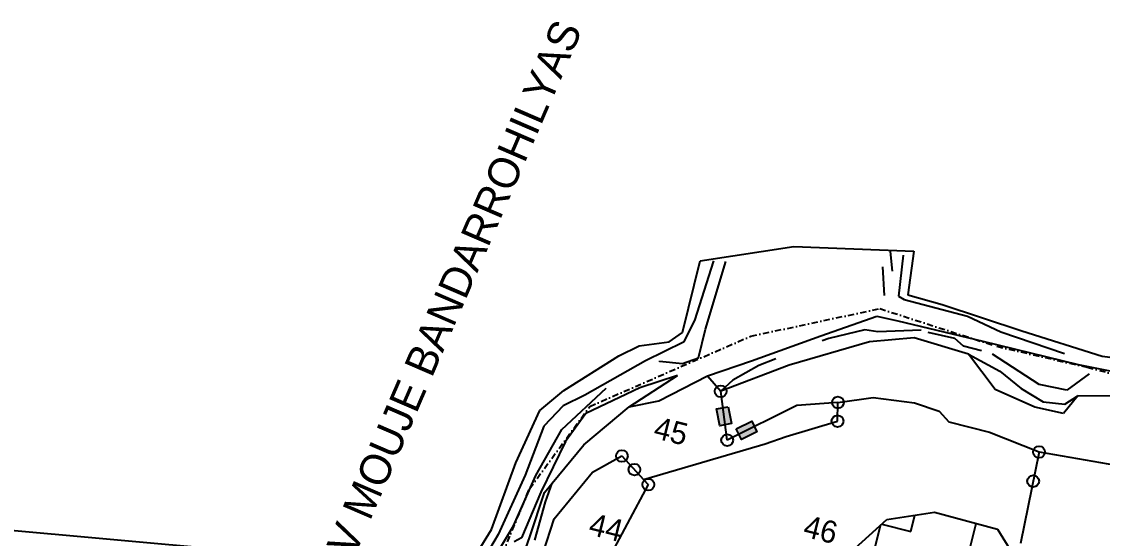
# Model space of a CAD drawing. Header units: metres. Extents: x 312545 to 317295, y 1913851 to 1916479.
# Drawn here: x 313013 to 313891, y 1916059 to 1916479 of the extents above; entities that cross this region are included whole.
import ezdxf

# ---------------------------------------------------------------- set-up
doc = ezdxf.new("R2010")
doc.units = ezdxf.units.M
doc.linetypes.add('DASHDOT', pattern=[1, 0.5, -0.25, 0, -0.25])
for name, color, linetype in [('LINE_WATER', 4, 'Continuous'), ('OFF', 1, 'Continuous'), ('POLY_HATCH', 12, 'Continuous'), ('POLY_PARCEL', 6, 'Continuous'), ('POLY_WATER', 4, 'Continuous'), ('TEXT_MAPOUT', 7, 'Continuous'), ('TEXT_PARCEL', 7, 'Continuous'), ('V_BOUND_STREAM_LINE', 7, 'DASHDOT')]:
    doc.layers.add(name, color=color, linetype=linetype)
doc.styles.add('TEXT_MAP', font='')
doc.styles.get('TEXT_MAP').set_extended_font_data('Kruti Dev 050')

msp = doc.modelspace()

# ---------------------------------------------------------------- hatches: boundary and pattern name
for points in [[(313580.21, 1916150.96), (313589.7, 1916152.68), (313587.21, 1916166.4), (313577.72, 1916164.68)], [(313610.5, 1916145.92), (313606.19, 1916154.55), (313593.71, 1916148.31), (313598.02, 1916139.68)]]:
    msp.add_hatch(color=256).paths.add_polyline_path(points)

# ---------------------------------------------------------------- linework, layer by layer
for points in [[(313587.21, 1916166.4), (313589.7, 1916152.68), (313580.21, 1916150.96), (313577.72, 1916164.68)], [(313593.71, 1916148.31), (313606.19, 1916154.55), (313610.5, 1916145.92), (313598.02, 1916139.68)]]:
    msp.add_lwpolyline(points, close=True)
for centre in [(313581.02, 1916178.92), (313676.23, 1916169.82), (313675.92, 1916154.65), (313586.3, 1916139.21), (313839.58, 1916129.6), (313500.79, 1916126.38), (313510.99, 1916115.32), (313522.24, 1916103.12), (313834.8, 1916105.87)]:
    msp.add_circle(centre, 4.77)
at = {"layer": 'LINE_WATER'}
for p, q in [((313718.7, 1916292.55), (313720.35, 1916276.61)), ((313575.27, 1916284.9), (313559.68, 1916236.54)), ((313568.71, 1916229.35), (313585.15, 1916284.2)), ((313729.11, 1916289.41), (313725.31, 1916256.22)), ((313712.4, 1916280.08), (313713.72, 1916256.59)), ((313725.31, 1916256.22), (313730.12, 1916253.59)), ((313730.12, 1916253.59), (313781.42, 1916239.92)), ((313662.42, 1916223.94), (313707.92, 1916239.83)), ((313707.92, 1916239.83), (313724.81, 1916236.14)), ((313781.42, 1916239.92), (313808.66, 1916227.2)), ((313559.68, 1916236.54), (313550.8, 1916218.94)), ((313562.93, 1916206.03), (313568.71, 1916229.35)), ((313698.02, 1916228.71), (313668.83, 1916221.86)), ((313708.76, 1916227.27), (313698.02, 1916228.71)), ((313743.89, 1916228.53), (313708.76, 1916227.27)), ((313724.81, 1916236.14), (313793.89, 1916219.5)), ((313606, 1916203.64), (313662.42, 1916223.94)), ((313668.83, 1916221.86), (313663.45, 1916219.78)), ((313771.31, 1916221.73), (313749.56, 1916226.56)), ((313778.18, 1916215.55), (313771.31, 1916221.73)), ((313808.66, 1916227.2), (313860.18, 1916209.63)), ((313550.8, 1916218.94), (313519.96, 1916203.63)), ((313792.95, 1916211.89), (313778.18, 1916215.55)), ((313793.89, 1916219.5), (313871.36, 1916200.79)), ((313519.96, 1916203.63), (313470.68, 1916175.78)), ((313531.01, 1916202.98), (313531.46, 1916203.29)), ((313531.46, 1916203.29), (313550.1, 1916201.55)), ((313550.1, 1916201.55), (313562.93, 1916206.03)), ((313570.28, 1916191.46), (313606, 1916203.64)), ((313625.92, 1916205.29), (313611.95, 1916199.9)), ((313782.39, 1916209.02), (313807.69, 1916195.33)), ((313839.61, 1916184.45), (313801.79, 1916209.14)), ((313611.95, 1916199.9), (313590.98, 1916188.04)), ((313807.69, 1916195.33), (313824.95, 1916181.17)), ((313871.36, 1916200.79), (313916.38, 1916191.7)), ((313506.69, 1916166.4), (313545.88, 1916191.8)), ((313545.88, 1916191.8), (313515.45, 1916181.78)), ((313590.98, 1916188.04), (313581.02, 1916178.92)), ((313880.35, 1916193.13), (313862.21, 1916179.84)), ((313452.07, 1916147.98), (313487.99, 1916181.38)), ((313470.68, 1916175.78), (313453.19, 1916167.06)), ((313515.45, 1916181.78), (313471.46, 1916160.73)), ((313487.99, 1916181.38), (313487.99, 1916181.38)), ((313824.95, 1916181.17), (313843.02, 1916170.27)), ((313862.21, 1916179.84), (313839.61, 1916184.45)), ((313453.19, 1916167.06), (313437.42, 1916150.71)), ((313843.02, 1916170.27), (313860.38, 1916168.44)), ((313860.38, 1916168.44), (313870.96, 1916175.2)), ((313471.46, 1916160.73), (313455.06, 1916138.23)), ((313437.42, 1916150.71), (313422.12, 1916110.84)), ((313431.04, 1916110.43), (313452.07, 1916147.98)), ((313455.06, 1916138.23), (313434.89, 1916096.87)), ((313422.12, 1916110.84), (313400.27, 1916062.68)), ((313412.77, 1916069.49), (313431.04, 1916110.43)), ((313434.89, 1916096.87), (313419.37, 1916059.75)), ((313437.85, 1916096.58), (313444.24, 1916104.36)), ((313426.02, 1916060.56), (313437.85, 1916096.58)), ((313400.27, 1916062.68), (313386.21, 1916038.71)), ((313391.31, 1916033.84), (313412.77, 1916069.49)), ((313419.37, 1916059.75), (313413.33, 1916056.72)), ((313414.33, 1916027.38), (313426.02, 1916060.56))]:
    msp.add_line(p, q, dxfattribs=at)
at = {"layer": 'OFF'}
for p, q in [((313564.45, 1916284.88), (313640.5, 1916296.6)), ((313640.5, 1916296.6), (313737.84, 1916292.68)), ((312842.4, 1916081.04), (313180.75, 1916050.03))]:
    msp.add_line(p, q, dxfattribs=at)
at = {"layer": 'POLY_HATCH'}
for p, q in [((313715.91, 1916074.66), (313754.56, 1916080.81)), ((313754.56, 1916080.81), (313805.78, 1916066.94)), ((313671.5, 1916034.75), (313715.91, 1916074.66)), ((313805.78, 1916066.94), (313818.01, 1916047.09))]:
    msp.add_line(p, q, dxfattribs=at)
at = {"layer": 'POLY_HATCH', "linetype": 'Continuous'}
for p, q in [((313711.79, 1916070.96), (313735.34, 1916065.12)), ((313735.34, 1916065.12), (313738.6, 1916078.27)), ((313783.98, 1916053.06), (313788.57, 1916071.6)), ((313705, 1916046.83), (313710.74, 1916070.02))]:
    msp.add_line(p, q, dxfattribs=at)
at = {"layer": 'POLY_PARCEL'}
for p, q in [((313586.3, 1916139.21), (313581.02, 1916178.92)), ((313642.82, 1916167.46), (313586.3, 1916139.21)), ((313676.23, 1916169.82), (313642.82, 1916167.46)), ((313675.92, 1916154.65), (313676.23, 1916169.82)), ((313676.23, 1916169.82), (313704.89, 1916173.93)), ((313704.89, 1916173.93), (313738.37, 1916169.65)), ((313738.37, 1916169.65), (313758.52, 1916162.64)), ((313758.52, 1916162.64), (313766.19, 1916154.12)), ((313634.27, 1916142.27), (313675.92, 1916154.65)), ((313766.19, 1916154.12), (313799.22, 1916145.65)), ((313617.28, 1916136.33), (313634.27, 1916142.27)), ((313799.22, 1916145.65), (313839.58, 1916129.6)), ((313518.36, 1916107.33), (313617.28, 1916136.33)), ((313476.86, 1916113.28), (313500.79, 1916126.38)), ((313500.79, 1916126.38), (313518.36, 1916107.33)), ((313839.58, 1916129.6), (313824.63, 1916055.39)), ((313839.58, 1916129.6), (313901.85, 1916118.91)), ((313445.68, 1916075.35), (313476.86, 1916113.28)), ((313518.36, 1916107.33), (313522.24, 1916103.12)), ((313522.24, 1916103.12), (313487.92, 1916039.33)), ((313430.69, 1916028.56), (313445.68, 1916075.35))]:
    msp.add_line(p, q, dxfattribs=at)
at = {"layer": 'POLY_WATER'}
for p, q in [((313737.84, 1916292.68), (313733.03, 1916257.32)), ((313550.04, 1916226.78), (313564.45, 1916284.88)), ((313733.03, 1916257.32), (313760.76, 1916249.45)), ((313760.76, 1916249.45), (313825.66, 1916227.93)), ((313539.13, 1916219.13), (313550.04, 1916226.78)), ((313738.23, 1916222.44), (313701.79, 1916219.12)), ((313782.39, 1916209.02), (313738.23, 1916222.44)), ((313825.66, 1916227.93), (313890.79, 1916207.33)), ((313498.41, 1916207.62), (313514.84, 1916215.7)), ((313514.84, 1916215.7), (313539.13, 1916219.13)), ((313701.79, 1916219.12), (313636.75, 1916200.17)), ((313453.59, 1916179.57), (313498.41, 1916207.62)), ((313803.99, 1916180.44), (313782.39, 1916209.02)), ((313890.79, 1916207.33), (313940.76, 1916201.36)), ((313636.75, 1916200.17), (313581.02, 1916178.92)), ((313530.71, 1916171.24), (313570.28, 1916191.46)), ((313570.28, 1916191.46), (313581.02, 1916178.92)), ((313434.21, 1916163.21), (313453.59, 1916179.57)), ((313836.05, 1916166.07), (313803.99, 1916180.44)), ((313506.69, 1916166.4), (313530.71, 1916171.24)), ((313870.96, 1916175.2), (313859.46, 1916160.76)), ((313897.62, 1916175.01), (313870.96, 1916175.2)), ((313414.67, 1916120.79), (313434.21, 1916163.21)), ((313469.86, 1916135.5), (313506.69, 1916166.4)), ((313859.46, 1916160.76), (313836.05, 1916166.07)), ((313444.24, 1916104.36), (313469.86, 1916135.5)), ((313394.95, 1916066.7), (313414.67, 1916120.79)), ((313438.69, 1916089.04), (313442.88, 1916100.37)), ((313442.88, 1916100.37), (313444.24, 1916104.36)), ((313430.05, 1916057.88), (313438.69, 1916089.04)), ((313373.91, 1916032.75), (313394.95, 1916066.7))]:
    msp.add_line(p, q, dxfattribs=at)
at = {"layer": 'V_BOUND_STREAM_LINE', "ltscale": 10}
for p, q in [((313605.58, 1916223.71), (313710.17, 1916246.06)), ((313710.17, 1916246.06), (313805.17, 1916215.44)), ((313474.69, 1916166.65), (313605.58, 1916223.71)), ((313805.17, 1916215.44), (313878.77, 1916198.37)), ((313878.77, 1916198.37), (313981.81, 1916171.64)), ((313425.92, 1916099.82), (313474.69, 1916166.65)), ((313368.7, 1915963.47), (313425.92, 1916099.82))]:
    msp.add_line(p, q, dxfattribs=at)

# ---------------------------------------------------------------- texts
at = {"layer": 'TEXT_MAPOUT'}
msp.add_text('SHIV MOUJE BANDARROHILYAS', height=25.0532, rotation=66.62958, dxfattribs=at).set_placement((313261.44, 1915992.62))
at = {"layer": 'TEXT_PARCEL', "style": 'TEXT_MAP'}
for s, p in [('45', (313525.56, 1916141.11)), ('44', (313472.88, 1916062.81)), ('46', (313647.12, 1916061.13))]:
    msp.add_text(s, height=18.038, rotation=346.07479, dxfattribs=at).set_placement(p)

doc.saveas('drawing.dxf')
